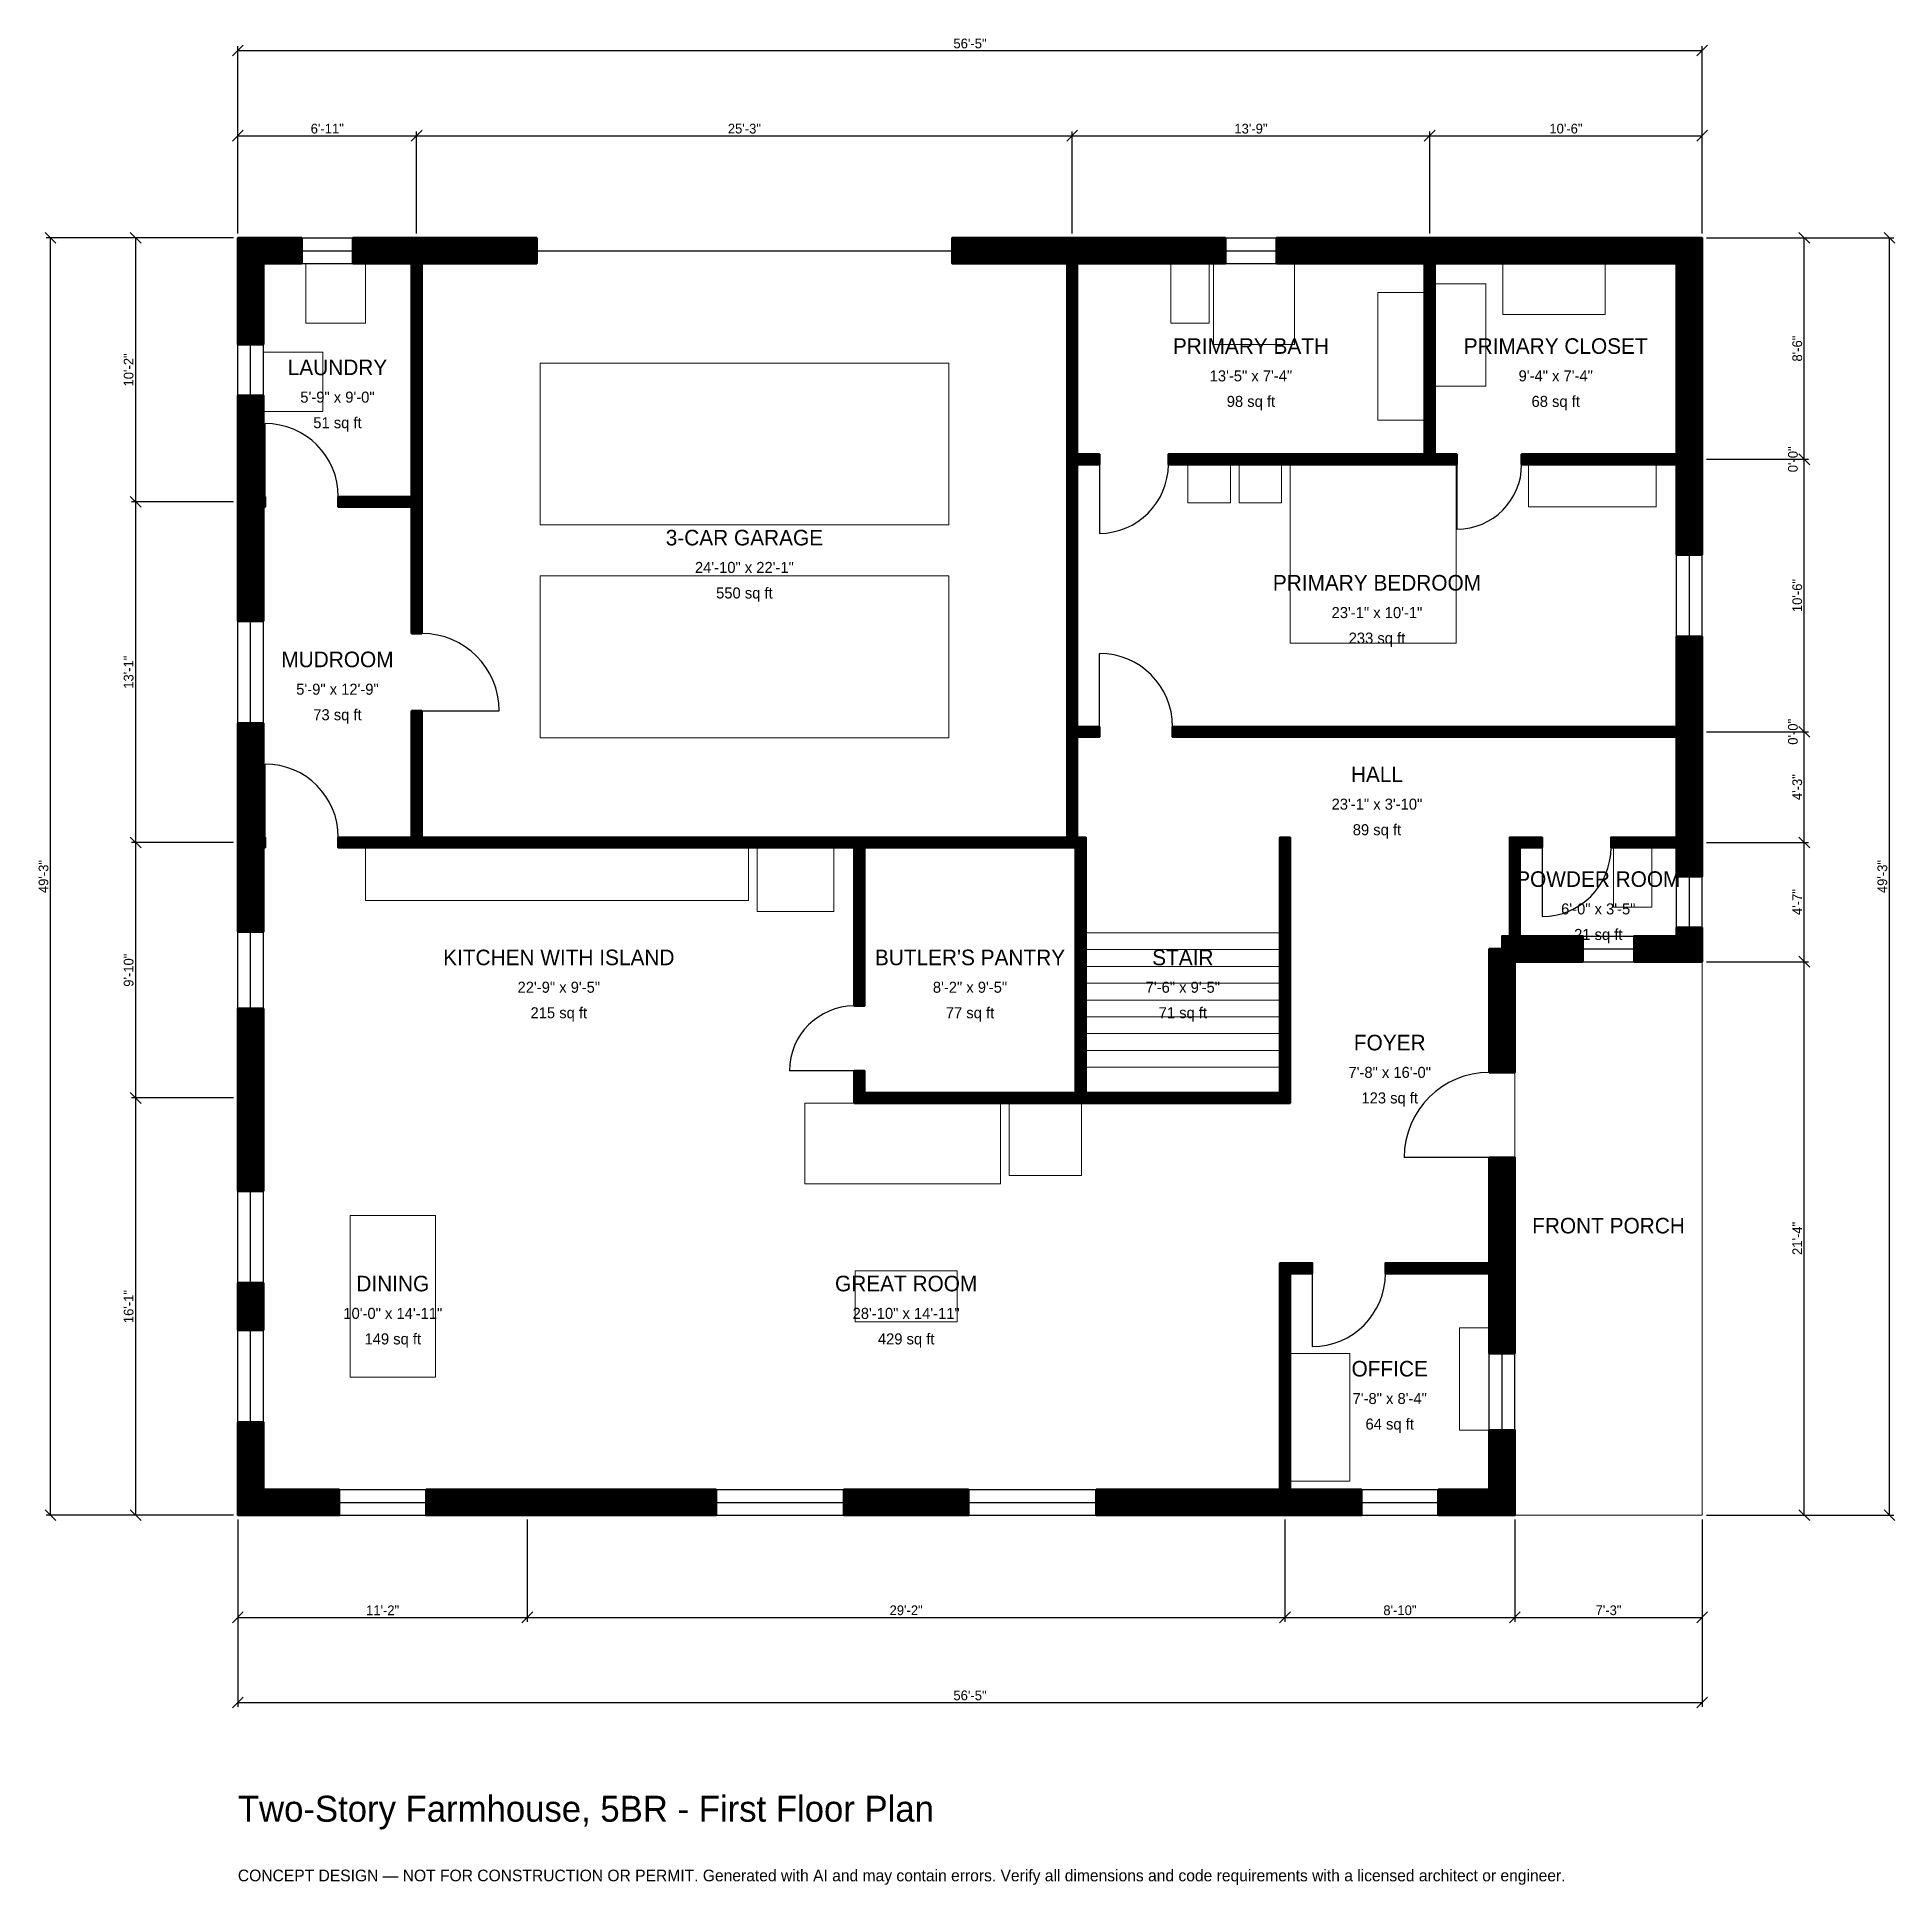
# Model space of a CAD drawing. Header units: inches. Extents: x -93 to 766, y -171 to 683.
import ezdxf
from ezdxf.enums import TextEntityAlignment as Align

# ---------------------------------------------------------------- set-up
doc = ezdxf.new("R2010")
doc.units = ezdxf.units.IN
doc.header["$MEASUREMENT"] = 0
doc.linetypes.add('DASHED', pattern=[0.6, 0.5, -0.1])
for name, color, linetype, lineweight in [('A-ANNO-DIMS', 1, 'Continuous', 13), ('A-ANNO-TEXT', 7, 'Continuous', 18), ('A-AREA-IDEN', 7, 'Continuous', 18), ('A-DOOR', 2, 'Continuous', 25), ('A-FLOR-FIXT', 9, 'Continuous', 13), ('A-FLOR-STRS', 3, 'Continuous', 18), ('A-FURN', 9, 'Continuous', 13), ('A-GLAZ', 4, 'Continuous', 25), ('A-SITE-PAVE', 8, 'Continuous', 13), ('A-WALL', 7, 'Continuous', 50), ('A-WALL-PATT', 8, 'Continuous', 13)]:
    doc.layers.add(name, color=color, linetype=linetype, lineweight=lineweight)
doc.dimstyles.new('PLAN', dxfattribs={"dimtxt": 4.5, "dimasz": 3, "dimexe": 2, "dimexo": 2, "dimgap": 1, "dimtad": 1, "dimdec": 0, "dimlunit": 4, "dimtsz": 2.5, "dimcen": 2.5, "dimclrd": 1, "dimclre": 1, "dimazin": 3, "dimtfac": 1, "dimtmove": 0, "dimatfit": 3})

msp = doc.modelspace()

# ---------------------------------------------------------------- hatches: boundary and pattern name
at = {"layer": 'A-WALL-PATT'}
h = msp.add_hatch(dxfattribs=at)
h.set_pattern_fill('ANSI31', color=8, scale=0.8)
h.paths.add_polyline_path([(478.3465, 0), (396.9816, 0), (396.9816, 11.811), (478.3465, 11.811), (481.8898, 11.811), (481.8898, 111.811), (481.8898, 116.5354), (486.6142, 116.5354), (496.8504, 116.5354), (496.8504, 111.811), (486.6142, 111.811), (486.6142, 11.811), (490.1575, 11.811), (519.685, 11.811), (519.685, 0), (490.1575, 0), (486.6142, 0), (486.6142, 0), (481.8898, 0), (481.8898, 0), (478.3465, 0)])
h.paths.add_polyline_path([(280.1837, 0), (280.1837, 11.811), (337.9265, 11.811), (337.9265, 0), (280.1837, 0)])
h.paths.add_polyline_path([(139.7638, 0), (127.9528, 0), (87.0079, 0), (87.0079, 11.811), (127.9528, 11.811), (139.7638, 11.811), (221.1286, 11.811), (221.1286, 0), (139.7638, 0)])
h.paths.add_polyline_path([(11.811, 0), (11.811, 0), (0, 0), (0, 0), (0, 0), (0, 0), (0, 0), (0, 11.811), (0, 11.811), (0, 43.0446), (11.811, 43.0446), (11.811, 11.811), (46.8504, 11.811), (46.8504, 0), (11.811, 0)])
h.paths.add_polyline_path([(0, 107.3491), (11.811, 107.3491), (11.811, 85.5643), (0, 85.5643), (0, 107.3491)])
h.paths.add_polyline_path([(0, 187.0079), (0, 198.8189), (0, 234.252), (11.811, 234.252), (11.811, 198.8189), (11.811, 187.0079), (11.811, 149.8688), (0, 149.8688), (0, 187.0079)])
h.paths.add_polyline_path([(0, 305.1181), (0, 308.6614), (0, 308.6614), (0, 313.3858), (0, 313.3858), (0, 316.9291), (0, 366.1417), (11.811, 366.1417), (11.811, 316.9291), (11.811, 313.3858), (12.5984, 313.3858), (12.5984, 308.6614), (11.811, 308.6614), (11.811, 305.1181), (11.811, 269.685), (0, 269.685), (0, 305.1181)])
h.paths.add_polyline_path([(0, 462.5984), (0, 466.1417), (0, 466.1417), (0, 470.8661), (0, 470.8661), (0, 474.4094), (0, 517.7165), (11.811, 517.7165), (11.811, 474.4094), (11.811, 470.8661), (12.5984, 470.8661), (12.5984, 466.1417), (11.811, 466.1417), (11.811, 462.5984), (11.811, 413.3858), (0, 413.3858), (0, 462.5984)])
h.paths.add_polyline_path([(0, 578.7402), (0, 578.7402), (0, 590.5512), (0, 590.5512), (0, 590.5512), (0, 590.5512), (11.811, 590.5512), (11.811, 590.5512), (29.5276, 590.5512), (29.5276, 578.7402), (11.811, 578.7402), (11.811, 541.3386), (0, 541.3386), (0, 578.7402)])
h.paths.add_polyline_path([(76.7717, 590.5512), (80.315, 590.5512), (80.315, 590.5512), (85.0394, 590.5512), (85.0394, 590.5512), (88.5827, 590.5512), (138.189, 590.5512), (138.189, 578.7402), (88.5827, 578.7402), (85.0394, 578.7402), (85.0394, 470.8661), (85.0394, 466.1417), (85.0394, 407.6772), (80.315, 407.6772), (80.315, 466.1417), (46.4567, 466.1417), (46.4567, 470.8661), (80.315, 470.8661), (80.315, 578.7402), (76.7717, 578.7402), (53.1496, 578.7402), (53.1496, 590.5512), (76.7717, 590.5512)])
h.paths.add_polyline_path([(379.9213, 590.5512), (383.4646, 590.5512), (383.4646, 590.5512), (388.189, 590.5512), (388.189, 590.5512), (391.7323, 590.5512), (456.6929, 590.5512), (456.6929, 578.7402), (391.7323, 578.7402), (388.189, 578.7402), (388.189, 490.5512), (398.4252, 490.5512), (398.4252, 485.8268), (388.189, 485.8268), (388.189, 364.5669), (398.4252, 364.5669), (398.4252, 359.8425), (388.189, 359.8425), (388.189, 359.8425), (388.189, 313.3858), (392.126, 313.3858), (392.126, 308.6614), (392.126, 195.2756), (481.8898, 195.2756), (481.8898, 313.3858), (486.6142, 313.3858), (486.6142, 195.2756), (486.6142, 190.5512), (481.8898, 190.5512), (392.126, 190.5512), (387.4016, 190.5512), (289.7638, 190.5512), (285.0394, 190.5512), (285.0394, 195.2756), (285.0394, 205.5118), (289.7638, 205.5118), (289.7638, 195.2756), (387.4016, 195.2756), (387.4016, 308.6614), (383.4646, 308.6614), (289.7638, 308.6614), (289.7638, 235.4331), (285.0394, 235.4331), (285.0394, 308.6614), (85.0394, 308.6614), (80.315, 308.6614), (46.4567, 308.6614), (46.4567, 313.3858), (80.315, 313.3858), (80.315, 371.8504), (85.0394, 371.8504), (85.0394, 313.3858), (285.0394, 313.3858), (289.7638, 313.3858), (383.4646, 313.3858), (383.4646, 359.8425), (383.4646, 359.8425), (383.4646, 364.5669), (383.4646, 485.8268), (383.4646, 485.8268), (383.4646, 490.5512), (383.4646, 578.7402), (379.9213, 578.7402), (330.315, 578.7402), (330.315, 590.5512), (379.9213, 590.5512)])
h.paths.add_polyline_path([(545.2756, 590.5512), (548.8189, 590.5512), (548.8189, 590.5512), (553.5433, 590.5512), (553.5433, 590.5512), (557.0866, 590.5512), (665.3543, 590.5512), (665.3543, 590.5512), (677.1654, 590.5512), (677.1654, 590.5512), (677.1654, 590.5512), (677.1654, 578.7402), (677.1654, 578.7402), (677.1654, 494.0945), (677.1654, 494.0945), (677.1654, 490.5512), (677.1654, 490.5512), (677.1654, 485.8268), (677.1654, 485.8268), (677.1654, 444.0945), (665.3543, 444.0945), (665.3543, 482.2835), (665.3543, 482.2835), (665.3543, 485.8268), (593.7008, 485.8268), (593.7008, 490.5512), (665.3543, 490.5512), (665.3543, 578.7402), (557.0866, 578.7402), (553.5433, 578.7402), (553.5433, 490.5512), (563.7795, 490.5512), (563.7795, 485.8268), (553.5433, 485.8268), (548.8189, 485.8268), (430.315, 485.8268), (430.315, 490.5512), (548.8189, 490.5512), (548.8189, 578.7402), (545.2756, 578.7402), (480.315, 578.7402), (480.315, 590.5512), (545.2756, 590.5512)])
h.paths.add_polyline_path([(677.1654, 368.1102), (677.1654, 364.5669), (677.1654, 364.5669), (677.1654, 359.8425), (677.1654, 359.8425), (677.1654, 356.2992), (677.1654, 313.3858), (677.1654, 313.3858), (677.1654, 308.6614), (677.1654, 308.6614), (677.1654, 305.1181), (677.1654, 305.1181), (677.1654, 295.2756), (665.3543, 295.2756), (665.3543, 308.6614), (635.0394, 308.6614), (635.0394, 313.3858), (665.3543, 313.3858), (665.3543, 316.9291), (665.3543, 316.9291), (665.3543, 356.2992), (665.3543, 359.8425), (432.2835, 359.8425), (432.2835, 364.5669), (665.3543, 364.5669), (665.3543, 368.1102), (665.3543, 406.2992), (677.1654, 406.2992), (677.1654, 368.1102)])
h.paths.add_polyline_path([(677.1654, 267.7165), (677.1654, 267.7165), (677.1654, 255.9055), (677.1654, 255.9055), (677.1654, 255.9055), (665.3543, 255.9055), (665.3543, 255.9055), (645.6693, 255.9055), (645.6693, 267.7165), (665.3543, 267.7165), (665.3543, 271.6535), (677.1654, 271.6535), (677.1654, 267.7165)])
h.paths.add_polyline_path([(592.9134, 255.9055), (592.9134, 255.9055), (590.5512, 255.9055), (590.5512, 253.5433), (590.5512, 253.5433), (590.5512, 204.7244), (578.7402, 204.7244), (578.7402, 261.811), (584.6457, 261.811), (584.6457, 267.7165), (588.189, 267.7165), (588.189, 308.6614), (588.189, 313.3858), (592.9134, 313.3858), (603.1496, 313.3858), (603.1496, 308.6614), (592.9134, 308.6614), (592.9134, 267.7165), (622.0472, 267.7165), (622.0472, 255.9055), (592.9134, 255.9055)])
h.paths.add_polyline_path([(590.5512, 120.0787), (590.5512, 116.5354), (590.5512, 116.5354), (590.5512, 111.811), (590.5512, 111.811), (590.5512, 108.2677), (590.5512, 74.8031), (578.7402, 74.8031), (578.7402, 108.2677), (578.7402, 111.811), (530.7087, 111.811), (530.7087, 116.5354), (578.7402, 116.5354), (578.7402, 120.0787), (578.7402, 165.3543), (590.5512, 165.3543), (590.5512, 120.0787)])
h.paths.add_polyline_path([(590.5512, 11.811), (590.5512, 11.811), (590.5512, 0), (590.5512, 0), (590.5512, 0), (590.5512, 0), (578.7402, 0), (578.7402, 0), (555.1181, 0), (555.1181, 11.811), (578.7402, 11.811), (578.7402, 39.3701), (590.5512, 39.3701), (590.5512, 11.811)])

# ---------------------------------------------------------------- linework, layer by layer
at = {"layer": 'A-DOOR', "linetype": 'DASHED'}
msp.add_line((138.189, 584.6457), (330.315, 584.6457), dxfattribs=at)
at = {"layer": 'A-DOOR'}
for p, q in [((12.5984, 470.8661), (12.5984, 504.7244)), ((398.4252, 485.8268), (398.4252, 453.937)), ((563.7795, 485.8268), (563.7795, 455.9055)), ((398.4252, 364.5669), (398.4252, 398.4252)), ((85.0394, 371.8504), (120.8661, 371.8504)), ((12.5984, 313.3858), (12.5984, 347.2441)), ((603.1496, 308.6614), (603.1496, 276.7717)), ((285.0394, 205.5118), (255.1181, 205.5118)), ((578.7402, 165.3543), (539.3701, 165.3543)), ((496.8504, 111.811), (496.8504, 77.9528))]:
    msp.add_line(p, q, dxfattribs=at)
for centre, radius, start, end in [((12.5984, 470.8661), 33.8583, 0, 90), ((398.4252, 485.8268), 31.8898, 270, 360), ((563.7795, 485.8268), 29.9213, 270, 360), ((85.0394, 371.8504), 35.8268, 0, 90), ((398.4252, 364.5669), 33.8583, 0, 90), ((12.5984, 313.3858), 33.8583, 0, 90), ((603.1496, 308.6614), 31.8898, 270, 360), ((285.0394, 205.5118), 29.9213, 90, 180), ((578.7402, 165.3543), 39.3701, 90, 180), ((496.8504, 111.811), 33.8583, 270, 360)]:
    msp.add_arc(centre, radius, start, end, dxfattribs=at)
at = {"layer": 'A-FLOR-FIXT'}
for points in [[(431.4961, 551.1811), (449.2126, 551.1811), (449.2126, 578.7402), (431.4961, 578.7402)], [(451.1811, 541.3386), (488.5827, 541.3386), (488.5827, 578.7402), (451.1811, 578.7402)], [(527.1654, 506.2992), (548.8189, 506.2992), (548.8189, 565.3543), (527.1654, 565.3543)], [(59.0551, 284.252), (236.2205, 284.252), (236.2205, 308.6614), (59.0551, 308.6614)], [(636.2205, 281.1024), (653.937, 281.1024), (653.937, 308.6614), (636.2205, 308.6614)]]:
    msp.add_lwpolyline(points, close=True, dxfattribs=at)
at = {"layer": 'A-FLOR-STRS'}
for p, q in [((392.126, 269.2913), (481.8898, 269.2913)), ((392.126, 261.5157), (481.8898, 261.5157)), ((392.126, 253.7402), (481.8898, 253.7402)), ((392.126, 245.9646), (481.8898, 245.9646)), ((392.126, 238.189), (481.8898, 238.189)), ((392.126, 230.4134), (481.8898, 230.4134)), ((392.126, 222.6378), (481.8898, 222.6378)), ((392.126, 214.8622), (481.8898, 214.8622)), ((392.126, 207.0866), (481.8898, 207.0866))]:
    msp.add_line(p, q, dxfattribs=at)
at = {"layer": 'A-FURN'}
for points in [[(31.4961, 551.1811), (59.0551, 551.1811), (59.0551, 578.7402), (31.4961, 578.7402)], [(585.0394, 555.1181), (632.2835, 555.1181), (632.2835, 578.7402), (585.0394, 578.7402)], [(553.5433, 522.0472), (577.1654, 522.0472), (577.1654, 569.2913), (553.5433, 569.2913)], [(11.811, 510.2362), (39.3701, 510.2362), (39.3701, 537.7953), (11.811, 537.7953)], [(139.7638, 457.874), (328.7402, 457.874), (328.7402, 532.6772), (139.7638, 532.6772)], [(439.3701, 468.1102), (459.0551, 468.1102), (459.0551, 485.8268), (439.3701, 485.8268)], [(462.9921, 468.1102), (482.6772, 468.1102), (482.6772, 485.8268), (462.9921, 485.8268)], [(486.6142, 403.1496), (563.3858, 403.1496), (563.3858, 485.8268), (486.6142, 485.8268)], [(596.8504, 466.1417), (655.9055, 466.1417), (655.9055, 485.8268), (596.8504, 485.8268)], [(139.7638, 359.4488), (328.7402, 359.4488), (328.7402, 434.252), (139.7638, 434.252)], [(240.1575, 279.1339), (275.5906, 279.1339), (275.5906, 308.6614), (240.1575, 308.6614)], [(262.2047, 153.1496), (352.7559, 153.1496), (352.7559, 190.5512), (262.2047, 190.5512)], [(356.6929, 157.0866), (390.1575, 157.0866), (390.1575, 190.5512), (356.6929, 190.5512)], [(51.9685, 63.7795), (91.3386, 63.7795), (91.3386, 138.5827), (51.9685, 138.5827)], [(285.4331, 89.3701), (332.6772, 89.3701), (332.6772, 112.9921), (285.4331, 112.9921)], [(564.9606, 39.3701), (578.7402, 39.3701), (578.7402, 86.6142), (564.9606, 86.6142)], [(486.6142, 15.748), (514.1732, 15.748), (514.1732, 74.8031), (486.6142, 74.8031)]]:
    msp.add_lwpolyline(points, close=True, dxfattribs=at)
at = {"layer": 'A-GLAZ'}
for p, q in [((29.5276, 590.5512), (53.1496, 590.5512)), ((29.5276, 584.6457), (53.1496, 584.6457)), ((456.6929, 590.5512), (480.315, 590.5512)), ((456.6929, 584.6457), (480.315, 584.6457)), ((29.5276, 578.7402), (53.1496, 578.7402)), ((456.6929, 578.7402), (480.315, 578.7402)), ((0, 517.7165), (0, 541.3386)), ((5.9055, 517.7165), (5.9055, 541.3386)), ((11.811, 517.7165), (11.811, 541.3386)), ((665.3543, 406.2992), (665.3543, 444.0945)), ((671.2598, 406.2992), (671.2598, 444.0945)), ((677.1654, 406.2992), (677.1654, 444.0945)), ((0, 366.1417), (0, 413.3858)), ((5.9055, 366.1417), (5.9055, 413.3858)), ((11.811, 366.1417), (11.811, 413.3858)), ((665.3543, 271.6535), (665.3543, 295.2756)), ((671.2598, 271.6535), (671.2598, 295.2756)), ((677.1654, 271.6535), (677.1654, 295.2756)), ((0, 234.252), (0, 269.685)), ((5.9055, 234.252), (5.9055, 269.685)), ((11.811, 234.252), (11.811, 269.685)), ((622.0472, 267.7165), (645.6693, 267.7165)), ((622.0472, 261.811), (645.6693, 261.811)), ((622.0472, 255.9055), (645.6693, 255.9055)), ((0, 107.3491), (0, 149.8688)), ((5.9055, 107.3491), (5.9055, 149.8688)), ((11.811, 107.3491), (11.811, 149.8688)), ((0, 43.0446), (0, 85.5643)), ((5.9055, 43.0446), (5.9055, 85.5643)), ((11.811, 43.0446), (11.811, 85.5643)), ((578.7402, 39.3701), (578.7402, 74.8031)), ((584.6457, 39.3701), (584.6457, 74.8031)), ((590.5512, 39.3701), (590.5512, 74.8031)), ((46.8504, 11.811), (87.0079, 11.811)), ((221.1286, 11.811), (280.1837, 11.811)), ((337.9265, 11.811), (396.9816, 11.811)), ((519.685, 11.811), (555.1181, 11.811)), ((46.8504, 5.9055), (87.0079, 5.9055)), ((46.8504, 0), (87.0079, 0)), ((221.1286, 5.9055), (280.1837, 5.9055)), ((221.1286, 0), (280.1837, 0)), ((337.9265, 5.9055), (396.9816, 5.9055)), ((337.9265, 0), (396.9816, 0)), ((519.685, 5.9055), (555.1181, 5.9055)), ((519.685, 0), (555.1181, 0))]:
    msp.add_line(p, q, dxfattribs=at)
at = {"layer": 'A-SITE-PAVE', "linetype": 'DASHED'}
msp.add_lwpolyline([(590.5512, 0), (677.1654, 0), (677.1654, 255.9055), (590.5512, 255.9055)], close=True, dxfattribs=at)
at = {"layer": 'A-WALL'}
for points in [[(0, 578.7402), (0, 578.7402), (0, 590.5512), (0, 590.5512), (0, 590.5512), (0, 590.5512), (11.811, 590.5512), (11.811, 590.5512), (29.5276, 590.5512), (29.5276, 578.7402), (11.811, 578.7402), (11.811, 541.3386), (0, 541.3386), (0, 578.7402)], [(76.7717, 590.5512), (80.315, 590.5512), (80.315, 590.5512), (85.0394, 590.5512), (85.0394, 590.5512), (88.5827, 590.5512), (138.189, 590.5512), (138.189, 578.7402), (88.5827, 578.7402), (85.0394, 578.7402), (85.0394, 470.8661), (85.0394, 466.1417), (85.0394, 407.6772), (80.315, 407.6772), (80.315, 466.1417), (46.4567, 466.1417), (46.4567, 470.8661), (80.315, 470.8661), (80.315, 578.7402), (76.7717, 578.7402), (53.1496, 578.7402), (53.1496, 590.5512), (76.7717, 590.5512)], [(379.9213, 590.5512), (383.4646, 590.5512), (383.4646, 590.5512), (388.189, 590.5512), (388.189, 590.5512), (391.7323, 590.5512), (456.6929, 590.5512), (456.6929, 578.7402), (391.7323, 578.7402), (388.189, 578.7402), (388.189, 490.5512), (398.4252, 490.5512), (398.4252, 485.8268), (388.189, 485.8268), (388.189, 364.5669), (398.4252, 364.5669), (398.4252, 359.8425), (388.189, 359.8425), (388.189, 359.8425), (388.189, 313.3858), (392.126, 313.3858), (392.126, 308.6614), (392.126, 195.2756), (481.8898, 195.2756), (481.8898, 313.3858), (486.6142, 313.3858), (486.6142, 195.2756), (486.6142, 190.5512), (481.8898, 190.5512), (392.126, 190.5512), (387.4016, 190.5512), (289.7638, 190.5512), (285.0394, 190.5512), (285.0394, 195.2756), (285.0394, 205.5118), (289.7638, 205.5118), (289.7638, 195.2756), (387.4016, 195.2756), (387.4016, 308.6614), (383.4646, 308.6614), (289.7638, 308.6614), (289.7638, 235.4331), (285.0394, 235.4331), (285.0394, 308.6614), (85.0394, 308.6614), (80.315, 308.6614), (46.4567, 308.6614), (46.4567, 313.3858), (80.315, 313.3858), (80.315, 371.8504), (85.0394, 371.8504), (85.0394, 313.3858), (285.0394, 313.3858), (289.7638, 313.3858), (383.4646, 313.3858), (383.4646, 359.8425), (383.4646, 359.8425), (383.4646, 364.5669), (383.4646, 485.8268), (383.4646, 485.8268), (383.4646, 490.5512), (383.4646, 578.7402), (379.9213, 578.7402), (330.315, 578.7402), (330.315, 590.5512), (379.9213, 590.5512)], [(545.2756, 590.5512), (548.8189, 590.5512), (548.8189, 590.5512), (553.5433, 590.5512), (553.5433, 590.5512), (557.0866, 590.5512), (665.3543, 590.5512), (665.3543, 590.5512), (677.1654, 590.5512), (677.1654, 590.5512), (677.1654, 590.5512), (677.1654, 578.7402), (677.1654, 578.7402), (677.1654, 494.0945), (677.1654, 494.0945), (677.1654, 490.5512), (677.1654, 490.5512), (677.1654, 485.8268), (677.1654, 485.8268), (677.1654, 444.0945), (665.3543, 444.0945), (665.3543, 482.2835), (665.3543, 482.2835), (665.3543, 485.8268), (593.7008, 485.8268), (593.7008, 490.5512), (665.3543, 490.5512), (665.3543, 578.7402), (557.0866, 578.7402), (553.5433, 578.7402), (553.5433, 490.5512), (563.7795, 490.5512), (563.7795, 485.8268), (553.5433, 485.8268), (548.8189, 485.8268), (430.315, 485.8268), (430.315, 490.5512), (548.8189, 490.5512), (548.8189, 578.7402), (545.2756, 578.7402), (480.315, 578.7402), (480.315, 590.5512), (545.2756, 590.5512)], [(0, 462.5984), (0, 466.1417), (0, 466.1417), (0, 470.8661), (0, 470.8661), (0, 474.4094), (0, 517.7165), (11.811, 517.7165), (11.811, 474.4094), (11.811, 470.8661), (12.5984, 470.8661), (12.5984, 466.1417), (11.811, 466.1417), (11.811, 462.5984), (11.811, 413.3858), (0, 413.3858), (0, 462.5984)], [(677.1654, 368.1102), (677.1654, 364.5669), (677.1654, 364.5669), (677.1654, 359.8425), (677.1654, 359.8425), (677.1654, 356.2992), (677.1654, 313.3858), (677.1654, 313.3858), (677.1654, 308.6614), (677.1654, 308.6614), (677.1654, 305.1181), (677.1654, 305.1181), (677.1654, 295.2756), (665.3543, 295.2756), (665.3543, 308.6614), (635.0394, 308.6614), (635.0394, 313.3858), (665.3543, 313.3858), (665.3543, 316.9291), (665.3543, 316.9291), (665.3543, 356.2992), (665.3543, 359.8425), (432.2835, 359.8425), (432.2835, 364.5669), (665.3543, 364.5669), (665.3543, 368.1102), (665.3543, 406.2992), (677.1654, 406.2992), (677.1654, 368.1102)], [(0, 305.1181), (0, 308.6614), (0, 308.6614), (0, 313.3858), (0, 313.3858), (0, 316.9291), (0, 366.1417), (11.811, 366.1417), (11.811, 316.9291), (11.811, 313.3858), (12.5984, 313.3858), (12.5984, 308.6614), (11.811, 308.6614), (11.811, 305.1181), (11.811, 269.685), (0, 269.685), (0, 305.1181)], [(592.9134, 255.9055), (592.9134, 255.9055), (590.5512, 255.9055), (590.5512, 253.5433), (590.5512, 253.5433), (590.5512, 204.7244), (578.7402, 204.7244), (578.7402, 261.811), (584.6457, 261.811), (584.6457, 267.7165), (588.189, 267.7165), (588.189, 308.6614), (588.189, 313.3858), (592.9134, 313.3858), (603.1496, 313.3858), (603.1496, 308.6614), (592.9134, 308.6614), (592.9134, 267.7165), (622.0472, 267.7165), (622.0472, 255.9055), (592.9134, 255.9055)], [(677.1654, 267.7165), (677.1654, 267.7165), (677.1654, 255.9055), (677.1654, 255.9055), (677.1654, 255.9055), (665.3543, 255.9055), (665.3543, 255.9055), (645.6693, 255.9055), (645.6693, 267.7165), (665.3543, 267.7165), (665.3543, 271.6535), (677.1654, 271.6535), (677.1654, 267.7165)], [(0, 187.0079), (0, 198.8189), (0, 234.252), (11.811, 234.252), (11.811, 198.8189), (11.811, 187.0079), (11.811, 149.8688), (0, 149.8688), (0, 187.0079)], [(590.5512, 120.0787), (590.5512, 116.5354), (590.5512, 116.5354), (590.5512, 111.811), (590.5512, 111.811), (590.5512, 108.2677), (590.5512, 74.8031), (578.7402, 74.8031), (578.7402, 108.2677), (578.7402, 111.811), (530.7087, 111.811), (530.7087, 116.5354), (578.7402, 116.5354), (578.7402, 120.0787), (578.7402, 165.3543), (590.5512, 165.3543), (590.5512, 120.0787)], [(478.3465, 0), (396.9816, 0), (396.9816, 11.811), (478.3465, 11.811), (481.8898, 11.811), (481.8898, 111.811), (481.8898, 116.5354), (486.6142, 116.5354), (496.8504, 116.5354), (496.8504, 111.811), (486.6142, 111.811), (486.6142, 11.811), (490.1575, 11.811), (519.685, 11.811), (519.685, 0), (490.1575, 0), (486.6142, 0), (486.6142, 0), (481.8898, 0), (481.8898, 0), (478.3465, 0)], [(0, 107.3491), (11.811, 107.3491), (11.811, 85.5643), (0, 85.5643), (0, 107.3491)], [(11.811, 0), (11.811, 0), (0, 0), (0, 0), (0, 0), (0, 0), (0, 0), (0, 11.811), (0, 11.811), (0, 43.0446), (11.811, 43.0446), (11.811, 11.811), (46.8504, 11.811), (46.8504, 0), (11.811, 0)], [(590.5512, 11.811), (590.5512, 11.811), (590.5512, 0), (590.5512, 0), (590.5512, 0), (590.5512, 0), (578.7402, 0), (578.7402, 0), (555.1181, 0), (555.1181, 11.811), (578.7402, 11.811), (578.7402, 39.3701), (590.5512, 39.3701), (590.5512, 11.811)], [(139.7638, 0), (127.9528, 0), (87.0079, 0), (87.0079, 11.811), (127.9528, 11.811), (139.7638, 11.811), (221.1286, 11.811), (221.1286, 0), (139.7638, 0)], [(280.1837, 0), (280.1837, 11.811), (337.9265, 11.811), (337.9265, 0), (280.1837, 0)]]:
    msp.add_lwpolyline(points, close=True, dxfattribs=at)

# ---------------------------------------------------------------- texts
at = {"layer": 'A-ANNO-TEXT'}
for s, height, p in [('Two-Story Farmhouse, 5BR - First Floor Plan', 12, (0, -141.7323)), ('CONCEPT DESIGN — NOT FOR CONSTRUCTION OR PERMIT. Generated with AI and may contain errors. Verify all dimensions and code requirements with a licensed architect or engineer.', 5.4, (0, -169.2913))]:
    msp.add_text(s, height=height, dxfattribs=at).set_placement(p)
at = {"layer": 'A-AREA-IDEN'}
for s, height, p in [('PRIMARY BATH', 7.2, (468.5039, 540.5512)), ('PRIMARY CLOSET', 7.2, (609.4488, 540.5512)), ('LAUNDRY', 7.2, (46.063, 530.7087)), ('13\'-5" x 7\'-4"', 5.1, (468.5039, 526.7717)), ('9\'-4" x 7\'-4"', 5.1, (609.4488, 526.7717)), ('5\'-9" x 9\'-0"', 5.1, (46.063, 516.9291)), ('98 sq ft', 5.1, (468.5039, 514.9606)), ('68 sq ft', 5.1, (609.4488, 514.9606)), ('51 sq ft', 5.1, (46.063, 505.1181)), ('3-CAR GARAGE', 7.2, (234.252, 451.9685)), ('24\'-10" x 22\'-1"', 5.1, (234.252, 438.189)), ('PRIMARY BEDROOM', 7.2, (526.7717, 431.1024)), ('550 sq ft', 5.1, (234.252, 426.378)), ('23\'-1" x 10\'-1"', 5.1, (526.7717, 417.3228)), ('233 sq ft', 5.1, (526.7717, 405.5118)), ('MUDROOM', 7.2, (46.063, 395.6693)), ('5\'-9" x 12\'-9"', 5.1, (46.063, 381.8898)), ('73 sq ft', 5.1, (46.063, 370.0787)), ('HALL', 7.2, (526.7717, 342.5197)), ('23\'-1" x 3\'-10"', 5.1, (526.7717, 328.7402)), ('89 sq ft', 5.1, (526.7717, 316.9291)), ('POWDER ROOM', 7.2, (629.1339, 294.0945)), ('6\'-0" x 3\'-5"', 5.1, (629.1339, 280.315)), ('21 sq ft', 5.1, (629.1339, 268.5039)), ('KITCHEN WITH ISLAND', 7.2, (148.4252, 257.874)), ("BUTLER'S PANTRY", 7.2, (338.5827, 257.874)), ('STAIR', 7.2, (437.0079, 257.874)), ('22\'-9" x 9\'-5"', 5.1, (148.4252, 244.0945)), ('8\'-2" x 9\'-5"', 5.1, (338.5827, 244.0945)), ('7\'-6" x 9\'-5"', 5.1, (437.0079, 244.0945)), ('215 sq ft', 5.1, (148.4252, 232.2835)), ('77 sq ft', 5.1, (338.5827, 232.2835)), ('71 sq ft', 5.1, (437.0079, 232.2835)), ('FOYER', 7.2, (532.6772, 218.5039)), ('7\'-8" x 16\'-0"', 5.1, (532.6772, 204.7244)), ('123 sq ft', 5.1, (532.6772, 192.9134)), ('FRONT PORCH', 7.2, (633.8583, 133.8583)), ('DINING', 7.2, (71.6535, 107.0866)), ('GREAT ROOM', 7.2, (309.0551, 107.0866)), ('10\'-0" x 14\'-11"', 5.1, (71.6535, 93.3071)), ('28\'-10" x 14\'-11"', 5.1, (309.0551, 93.3071)), ('149 sq ft', 5.1, (71.6535, 81.4961)), ('429 sq ft', 5.1, (309.0551, 81.4961)), ('OFFICE', 7.2, (532.6772, 67.7165)), ('7\'-8" x 8\'-4"', 5.1, (532.6772, 53.937)), ('64 sq ft', 5.1, (532.6772, 42.126))]:
    msp.add_text(s, height=height, dxfattribs=at).set_placement(p, align=Align.MIDDLE_CENTER)

# ---------------------------------------------------------------- dimensions: what is measured, and where the dimension line sits
at = {"layer": 'A-ANNO-DIMS'}
for base, p1, p2, text in [((0, 677.1654), (0, 590.5512), (677.1654, 590.5512), '56\'-5"'), ((0, 637.7953), (0, 590.5512), (82.6772, 590.5512), '6\'-11"'), ((82.6772, 637.7953), (82.6772, 590.5512), (385.8268, 590.5512), '25\'-3"'), ((385.8268, 637.7953), (385.8268, 590.5512), (551.1811, 590.5512), '13\'-9"'), ((551.1811, 637.7953), (551.1811, 590.5512), (677.1654, 590.5512), '10\'-6"'), ((0, -47.2441), (0, 0), (133.8583, 0), '11\'-2"'), ((0, -86.6142), (0, 0), (677.1654, 0), '56\'-5"'), ((133.8583, -47.2441), (133.8583, 0), (484.252, 0), '29\'-2"'), ((484.252, -47.2441), (484.252, 0), (590.5512, 0), '8\'-10"'), ((590.5512, -47.2441), (590.5512, 0), (677.1654, 0), '7\'-3"')]:
    msp.add_linear_dim(base=base, p1=p1, p2=p2, text=text, dimstyle='PLAN', dxfattribs=at).render()
for base, p1, p2, text in [((-86.6142, 0), (0, 0), (0, 590.5512), '49\'-3"'), ((-47.2441, 468.5039), (0, 468.5039), (0, 590.5512), '10\'-2"'), ((724.4094, 488.189), (677.1654, 488.189), (677.1654, 590.5512), '8\'-6"'), ((763.7795, 0), (677.1654, 0), (677.1654, 590.5512), '49\'-3"'), ((724.4094, 488.189), (677.1654, 488.189), (677.1654, 488.189), '0\'-0"'), ((724.4094, 362.2047), (677.1654, 362.2047), (677.1654, 488.189), '10\'-6"'), ((-47.2441, 311.0236), (0, 311.0236), (0, 468.5039), '13\'-1"'), ((724.4094, 362.2047), (677.1654, 362.2047), (677.1654, 362.2047), '0\'-0"'), ((724.4094, 311.0236), (677.1654, 311.0236), (677.1654, 362.2047), '4\'-3"'), ((-47.2441, 192.9134), (0, 192.9134), (0, 311.0236), '9\'-10"'), ((724.4094, 255.9055), (677.1654, 255.9055), (677.1654, 311.0236), '4\'-7"'), ((724.4094, 0), (677.1654, 0), (677.1654, 255.9055), '21\'-4"'), ((-47.2441, 0), (0, 0), (0, 192.9134), '16\'-1"')]:
    msp.add_linear_dim(base=base, p1=p1, p2=p2, angle=90, text=text, dimstyle='PLAN', dxfattribs=at).render()

doc.saveas('drawing.dxf')
